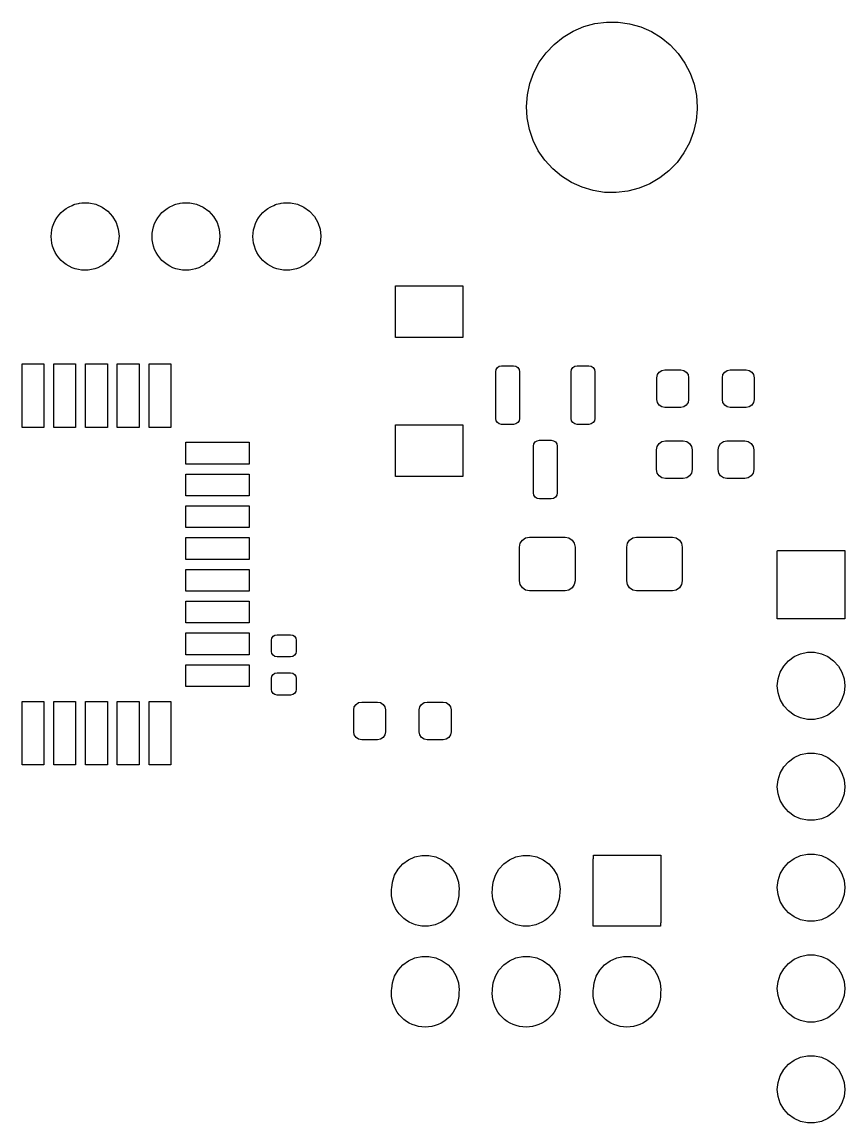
# Model space of a CAD drawing. Extents: x 118.7 to 162.7, y -127.5 to -81.6.
# Drawn here: x 142 to 162.72, y -109.32 to -81.6 of the extents above; entities that cross this region are included whole.
import ezdxf

# ---------------------------------------------------------------- set-up
doc = ezdxf.new("R2010")
doc.units = 0
doc.layers.add('BLACK', color=7, linetype='CONTINUOUS')

msp = doc.modelspace()

# ---------------------------------------------------------------- linework, layer by layer
at = {"layer": 'BLACK', "linetype": 'CONTINUOUS'}
for p, q in [((155.874, -81.8343), (156.143, -81.7196)), ((156.143, -81.7196), (156.425, -81.6424)), ((156.425, -81.6424), (156.715, -81.6042)), ((156.715, -81.6042), (157.007, -81.6058)), ((157.007, -81.6058), (157.297, -81.647)), ((157.297, -81.647), (157.578, -81.7271)), ((157.578, -81.7271), (157.846, -81.8447)), ((155.395, -82.1674), (155.623, -81.9845)), ((155.623, -81.9845), (155.874, -81.8343)), ((157.846, -81.8447), (158.095, -81.9975)), ((158.095, -81.9975), (158.322, -82.1827)), ((155.193, -82.3795), (155.395, -82.1674)), ((158.322, -82.1827), (158.521, -82.397)), ((155.023, -82.617), (155.193, -82.3795)), ((158.521, -82.397), (158.689, -82.6362)), ((154.785, -83.1502), (154.886, -82.8755)), ((154.886, -82.8755), (155.023, -82.617)), ((158.689, -82.6362), (158.823, -82.8961)), ((154.723, -83.4359), (154.785, -83.1502)), ((158.823, -82.8961), (158.921, -83.1718)), ((154.7, -83.7275), (154.723, -83.4359)), ((158.921, -83.1718), (158.98, -83.4582)), ((158.98, -83.4582), (159, -83.75)), ((154.717, -84.0195), (154.7, -83.7275)), ((159, -83.795), (158.974, -84.0863)), ((159, -83.75), (159, -83.795)), ((154.773, -84.3065), (154.717, -84.0195)), ((158.974, -84.0863), (158.908, -84.3714)), ((154.868, -84.5832), (154.773, -84.3065)), ((158.908, -84.3714), (158.805, -84.645)), ((154.999, -84.8444), (154.868, -84.5832)), ((158.805, -84.645), (158.665, -84.902)), ((155.165, -85.0855), (154.999, -84.8444)), ((155.362, -85.3018), (155.165, -85.0855)), ((158.665, -84.902), (158.492, -85.1377)), ((155.586, -85.4894), (155.362, -85.3018)), ((158.289, -85.3478), (158.058, -85.5282)), ((158.492, -85.1377), (158.289, -85.3478)), ((155.834, -85.6448), (155.586, -85.4894)), ((156.101, -85.7652), (155.834, -85.6448)), ((158.058, -85.5282), (157.806, -85.6758)), ((156.381, -85.8482), (156.101, -85.7652)), ((156.67, -85.8925), (156.381, -85.8482)), ((156.963, -85.8971), (156.67, -85.8925)), ((157.253, -85.8619), (156.963, -85.8971)), ((157.536, -85.7877), (157.253, -85.8619)), ((157.806, -85.6758), (157.536, -85.7877)), ((143.255, -86.2197), (143.303, -86.2024)), ((143.303, -86.2024), (143.327, -86.1916)), ((143.327, -86.1916), (143.366, -86.1833)), ((143.366, -86.1833), (143.414, -86.1713)), ((143.414, -86.1713), (143.442, -86.1671)), ((143.442, -86.1671), (143.501, -86.1547)), ((143.501, -86.1547), (143.679, -86.1547)), ((143.679, -86.1547), (143.853, -86.1916)), ((143.853, -86.1916), (144.015, -86.2639)), ((145.795, -86.2197), (145.843, -86.2024)), ((145.843, -86.2024), (145.867, -86.1916)), ((145.867, -86.1916), (145.906, -86.1833)), ((145.906, -86.1833), (145.954, -86.1713)), ((145.954, -86.1713), (145.982, -86.1671)), ((145.982, -86.1671), (146.041, -86.1547)), ((146.041, -86.1547), (146.219, -86.1547)), ((146.219, -86.1547), (146.393, -86.1916)), ((146.393, -86.1916), (146.555, -86.2639)), ((148.335, -86.2197), (148.383, -86.2024)), ((148.383, -86.2024), (148.407, -86.1916)), ((148.407, -86.1916), (148.446, -86.1833)), ((148.446, -86.1833), (148.494, -86.1713)), ((148.494, -86.1713), (148.522, -86.1671)), ((148.522, -86.1671), (148.581, -86.1547)), ((148.581, -86.1547), (148.759, -86.1547)), ((148.759, -86.1547), (148.933, -86.1916)), ((148.933, -86.1916), (149.095, -86.2639)), ((142.873, -86.5328), (142.923, -86.4658)), ((142.923, -86.4658), (142.979, -86.404)), ((142.979, -86.404), (143.041, -86.3479)), ((143.041, -86.3479), (143.108, -86.2982)), ((143.108, -86.2982), (143.164, -86.2643)), ((143.164, -86.2643), (143.165, -86.2639)), ((143.165, -86.2637), (143.179, -86.2554)), ((143.165, -86.2639), (143.165, -86.2637)), ((143.179, -86.2554), (143.255, -86.2197)), ((144.015, -86.2639), (144.159, -86.3683)), ((144.159, -86.3683), (144.278, -86.5004)), ((145.413, -86.5328), (145.463, -86.4658)), ((145.463, -86.4658), (145.519, -86.404)), ((145.519, -86.404), (145.581, -86.3479)), ((145.581, -86.3479), (145.648, -86.2982)), ((145.648, -86.2982), (145.704, -86.2643)), ((145.704, -86.2643), (145.705, -86.2639)), ((145.705, -86.2637), (145.719, -86.2554)), ((145.705, -86.2639), (145.705, -86.2637)), ((145.719, -86.2554), (145.795, -86.2197)), ((146.555, -86.2639), (146.699, -86.3683)), ((146.699, -86.3683), (146.818, -86.5004)), ((147.953, -86.5328), (148.003, -86.4658)), ((148.003, -86.4658), (148.059, -86.404)), ((148.059, -86.404), (148.121, -86.3479)), ((148.121, -86.3479), (148.188, -86.2982)), ((148.188, -86.2982), (148.244, -86.2643)), ((148.244, -86.2643), (148.245, -86.2639)), ((148.245, -86.2637), (148.259, -86.2554)), ((148.245, -86.2639), (148.245, -86.2637)), ((148.259, -86.2554), (148.335, -86.2197)), ((149.095, -86.2639), (149.239, -86.3683)), ((149.239, -86.3683), (149.358, -86.5004)), ((142.746, -86.8392), (142.767, -86.7583)), ((142.767, -86.7583), (142.795, -86.6797)), ((142.795, -86.6797), (142.83, -86.6043)), ((142.83, -86.6043), (142.873, -86.5328)), ((144.278, -86.5004), (144.367, -86.6543)), ((144.367, -86.6543), (144.421, -86.8233)), ((145.286, -86.8392), (145.307, -86.7583)), ((145.307, -86.7583), (145.335, -86.6797)), ((145.335, -86.6797), (145.37, -86.6043)), ((145.37, -86.6043), (145.413, -86.5328)), ((146.818, -86.5004), (146.907, -86.6543)), ((146.907, -86.6543), (146.961, -86.8233)), ((147.826, -86.8392), (147.847, -86.7583)), ((147.847, -86.7583), (147.875, -86.6797)), ((147.875, -86.6797), (147.91, -86.6043)), ((147.91, -86.6043), (147.953, -86.5328)), ((149.358, -86.5004), (149.447, -86.6543)), ((149.447, -86.6543), (149.501, -86.8233)), ((142.73, -87.005), (142.734, -86.9217)), ((142.734, -87.0883), (142.73, -87.005)), ((142.734, -86.9217), (142.746, -86.8392)), ((144.421, -86.8233), (144.44, -87)), ((144.44, -87), (144.421, -87.1767)), ((145.27, -87.005), (145.274, -86.9217)), ((145.274, -87.0883), (145.27, -87.005)), ((145.274, -86.9217), (145.286, -86.8392)), ((146.961, -86.8233), (146.98, -87)), ((146.98, -87), (146.961, -87.1767)), ((147.81, -87.005), (147.814, -86.9217)), ((147.814, -87.0883), (147.81, -87.005)), ((147.814, -86.9217), (147.826, -86.8392)), ((149.501, -86.8233), (149.52, -87)), ((149.52, -87), (149.501, -87.1767)), ((142.746, -87.1708), (142.734, -87.0883)), ((142.767, -87.2517), (142.746, -87.1708)), ((142.795, -87.3303), (142.767, -87.2517)), ((144.421, -87.1767), (144.367, -87.3457)), ((145.286, -87.1708), (145.274, -87.0883)), ((145.307, -87.2517), (145.286, -87.1708)), ((145.335, -87.3303), (145.307, -87.2517)), ((146.961, -87.1767), (146.907, -87.3457)), ((147.826, -87.1708), (147.814, -87.0883)), ((147.847, -87.2517), (147.826, -87.1708)), ((147.875, -87.3303), (147.847, -87.2517)), ((149.501, -87.1767), (149.447, -87.3457)), ((142.83, -87.4057), (142.795, -87.3303)), ((142.873, -87.4772), (142.83, -87.4057)), ((142.923, -87.5442), (142.873, -87.4772)), ((142.979, -87.606), (142.923, -87.5442)), ((144.278, -87.4996), (144.159, -87.6317)), ((144.367, -87.3457), (144.278, -87.4996)), ((145.37, -87.4057), (145.335, -87.3303)), ((145.413, -87.4772), (145.37, -87.4057)), ((145.463, -87.5442), (145.413, -87.4772)), ((145.519, -87.606), (145.463, -87.5442)), ((146.818, -87.4996), (146.699, -87.6317)), ((146.907, -87.3457), (146.818, -87.4996)), ((147.91, -87.4057), (147.875, -87.3303)), ((147.953, -87.4772), (147.91, -87.4057)), ((148.003, -87.5442), (147.953, -87.4772)), ((148.059, -87.606), (148.003, -87.5442)), ((149.358, -87.4996), (149.239, -87.6317)), ((149.447, -87.3457), (149.358, -87.4996)), ((143.041, -87.6621), (142.979, -87.606)), ((143.108, -87.7117), (143.041, -87.6621)), ((143.179, -87.7546), (143.108, -87.7117)), ((143.255, -87.7903), (143.179, -87.7546)), ((143.333, -87.8184), (143.255, -87.7903)), ((143.414, -87.8387), (143.333, -87.8184)), ((143.497, -87.8509), (143.414, -87.8387)), ((143.58, -87.855), (143.497, -87.8509)), ((143.663, -87.8509), (143.58, -87.855)), ((143.746, -87.8387), (143.663, -87.8509)), ((143.827, -87.8184), (143.746, -87.8387)), ((143.905, -87.7903), (143.827, -87.8184)), ((143.981, -87.7546), (143.905, -87.7903)), ((144.002, -87.7421), (143.981, -87.7546)), ((144.015, -87.7361), (144.002, -87.7421)), ((144.031, -87.7244), (144.015, -87.7361)), ((144.052, -87.7117), (144.031, -87.7244)), ((144.119, -87.6621), (144.052, -87.7117)), ((144.128, -87.6537), (144.119, -87.6621)), ((144.159, -87.6317), (144.128, -87.6537)), ((145.581, -87.6621), (145.519, -87.606)), ((145.648, -87.7117), (145.581, -87.6621)), ((145.719, -87.7546), (145.648, -87.7117)), ((145.795, -87.7903), (145.719, -87.7546)), ((145.873, -87.8184), (145.795, -87.7903)), ((145.954, -87.8387), (145.873, -87.8184)), ((146.037, -87.8509), (145.954, -87.8387)), ((146.12, -87.855), (146.037, -87.8509)), ((146.203, -87.8509), (146.12, -87.855)), ((146.286, -87.8387), (146.203, -87.8509)), ((146.367, -87.8184), (146.286, -87.8387)), ((146.445, -87.7903), (146.367, -87.8184)), ((146.521, -87.7546), (146.445, -87.7903)), ((146.542, -87.7421), (146.521, -87.7546)), ((146.555, -87.7361), (146.542, -87.7421)), ((146.571, -87.7244), (146.555, -87.7361)), ((146.592, -87.7117), (146.571, -87.7244)), ((146.659, -87.6621), (146.592, -87.7117)), ((146.668, -87.6537), (146.659, -87.6621)), ((146.699, -87.6317), (146.668, -87.6537)), ((148.121, -87.6621), (148.059, -87.606)), ((148.188, -87.7117), (148.121, -87.6621)), ((148.259, -87.7546), (148.188, -87.7117)), ((148.335, -87.7903), (148.259, -87.7546)), ((148.413, -87.8184), (148.335, -87.7903)), ((148.494, -87.8387), (148.413, -87.8184)), ((148.577, -87.8509), (148.494, -87.8387)), ((148.66, -87.855), (148.577, -87.8509)), ((148.743, -87.8509), (148.66, -87.855)), ((148.826, -87.8387), (148.743, -87.8509)), ((148.907, -87.8184), (148.826, -87.8387)), ((148.985, -87.7903), (148.907, -87.8184)), ((149.061, -87.7546), (148.985, -87.7903)), ((149.082, -87.7421), (149.061, -87.7546)), ((149.095, -87.7361), (149.082, -87.7421)), ((149.111, -87.7244), (149.095, -87.7361)), ((149.132, -87.7117), (149.111, -87.7244)), ((149.199, -87.6621), (149.132, -87.7117)), ((149.208, -87.6537), (149.199, -87.6621)), ((149.239, -87.6317), (149.208, -87.6537)), ((151.4, -89.55), (151.4, -88.25)), ((151.4, -88.25), (153.1, -88.25)), ((153.1, -88.25), (153.1, -89.55)), ((153.1, -89.55), (151.4, -89.55)), ((141.995, -91.81), (141.995, -90.21)), ((141.995, -90.21), (142.545, -90.21)), ((142.545, -90.21), (142.545, -91.81)), ((142.795, -91.81), (142.795, -90.21)), ((142.795, -90.21), (143.345, -90.21)), ((143.345, -90.21), (143.345, -91.81)), ((143.595, -91.81), (143.595, -90.21)), ((143.595, -90.21), (144.145, -90.21)), ((144.145, -90.21), (144.145, -91.81)), ((144.395, -91.81), (144.395, -90.21)), ((144.395, -90.21), (144.945, -90.21)), ((144.945, -90.21), (144.945, -91.81)), ((145.195, -91.81), (145.195, -90.21)), ((145.195, -90.21), (145.745, -90.21)), ((145.745, -90.21), (145.745, -91.81)), ((153.925, -90.4094), (153.936, -90.352)), ((153.936, -90.352), (153.969, -90.3033)), ((153.969, -90.3033), (154.017, -90.2708)), ((154.017, -90.2708), (154.075, -90.2594)), ((154.075, -90.2594), (154.375, -90.2594)), ((154.375, -90.2594), (154.432, -90.2708)), ((154.432, -90.2708), (154.481, -90.3033)), ((154.481, -90.3033), (154.513, -90.352)), ((154.513, -90.352), (154.525, -90.4094)), ((155.825, -90.4094), (155.836, -90.352)), ((155.836, -90.352), (155.869, -90.3033)), ((155.869, -90.3033), (155.917, -90.2708)), ((155.917, -90.2708), (155.975, -90.2594)), ((155.975, -90.2594), (156.275, -90.2594)), ((156.275, -90.2594), (156.332, -90.2708)), ((156.332, -90.2708), (156.381, -90.3033)), ((156.381, -90.3033), (156.413, -90.352)), ((156.413, -90.352), (156.425, -90.4094)), ((158.108, -90.3746), (158.185, -90.3594)), ((158.185, -90.3594), (158.585, -90.3594)), ((158.585, -90.3594), (158.661, -90.3746)), ((159.758, -90.3746), (159.835, -90.3594)), ((159.835, -90.3594), (160.235, -90.3594)), ((160.235, -90.3594), (160.311, -90.3746)), ((153.925, -91.5844), (153.925, -90.4094)), ((154.525, -90.4094), (154.525, -91.5844)), ((155.825, -91.5844), (155.825, -90.4094)), ((156.425, -90.4094), (156.425, -91.5844)), ((157.985, -90.5594), (158, -90.4829)), ((157.985, -91.1094), (157.985, -90.5594)), ((158, -90.4829), (158.043, -90.418)), ((158.043, -90.418), (158.108, -90.3746)), ((158.661, -90.3746), (158.726, -90.418)), ((158.726, -90.418), (158.77, -90.4829)), ((158.77, -90.4829), (158.785, -90.5594)), ((158.785, -90.5594), (158.785, -91.1094)), ((159.635, -90.5594), (159.65, -90.4829)), ((159.635, -91.1094), (159.635, -90.5594)), ((159.65, -90.4829), (159.693, -90.418)), ((159.693, -90.418), (159.758, -90.3746)), ((160.311, -90.3746), (160.376, -90.418)), ((160.376, -90.418), (160.42, -90.4829)), ((160.42, -90.4829), (160.435, -90.5594)), ((160.435, -90.5594), (160.435, -91.1094)), ((158, -91.1859), (157.985, -91.1094)), ((158.043, -91.2508), (158, -91.1859)), ((158.77, -91.1859), (158.726, -91.2508)), ((158.785, -91.1094), (158.77, -91.1859)), ((159.65, -91.1859), (159.635, -91.1094)), ((159.693, -91.2508), (159.65, -91.1859)), ((160.42, -91.1859), (160.376, -91.2508)), ((160.435, -91.1094), (160.42, -91.1859)), ((158.108, -91.2942), (158.043, -91.2508)), ((158.185, -91.3094), (158.108, -91.2942)), ((158.585, -91.3094), (158.185, -91.3094)), ((158.661, -91.2942), (158.585, -91.3094)), ((158.726, -91.2508), (158.661, -91.2942)), ((159.758, -91.2942), (159.693, -91.2508)), ((159.835, -91.3094), (159.758, -91.2942)), ((160.235, -91.3094), (159.835, -91.3094)), ((160.311, -91.2942), (160.235, -91.3094)), ((160.376, -91.2508), (160.311, -91.2942)), ((151.4, -93.05), (151.4, -91.75)), ((151.4, -91.75), (153.1, -91.75)), ((153.1, -91.75), (153.1, -93.05)), ((153.936, -91.6418), (153.925, -91.5844)), ((153.969, -91.6905), (153.936, -91.6418)), ((154.017, -91.723), (153.969, -91.6905)), ((154.075, -91.7344), (154.017, -91.723)), ((154.375, -91.7344), (154.075, -91.7344)), ((154.432, -91.723), (154.375, -91.7344)), ((154.481, -91.6905), (154.432, -91.723)), ((154.513, -91.6418), (154.481, -91.6905)), ((154.525, -91.5844), (154.513, -91.6418)), ((155.836, -91.6418), (155.825, -91.5844)), ((155.869, -91.6905), (155.836, -91.6418)), ((155.917, -91.723), (155.869, -91.6905)), ((155.975, -91.7344), (155.917, -91.723)), ((156.275, -91.7344), (155.975, -91.7344)), ((156.332, -91.723), (156.275, -91.7344)), ((156.381, -91.6905), (156.332, -91.723)), ((156.413, -91.6418), (156.381, -91.6905)), ((156.425, -91.5844), (156.413, -91.6418)), ((142.545, -91.81), (141.995, -91.81)), ((143.345, -91.81), (142.795, -91.81)), ((144.145, -91.81), (143.595, -91.81)), ((144.945, -91.81), (144.395, -91.81)), ((145.745, -91.81), (145.195, -91.81)), ((146.12, -92.735), (146.12, -92.185)), ((146.12, -92.185), (147.72, -92.185)), ((147.72, -92.185), (147.72, -92.735)), ((154.875, -92.2844), (154.886, -92.227)), ((154.875, -93.4594), (154.875, -92.2844)), ((154.886, -92.227), (154.919, -92.1783)), ((154.919, -92.1783), (154.967, -92.1458)), ((154.967, -92.1458), (155.025, -92.1344)), ((155.025, -92.1344), (155.325, -92.1344)), ((155.325, -92.1344), (155.382, -92.1458)), ((155.382, -92.1458), (155.431, -92.1783)), ((155.431, -92.1783), (155.463, -92.227)), ((155.463, -92.227), (155.475, -92.2844)), ((155.475, -92.2844), (155.475, -93.4594)), ((157.975, -92.3744), (157.992, -92.2883)), ((157.992, -92.2883), (158.041, -92.2153)), ((158.041, -92.2153), (158.114, -92.1665)), ((158.114, -92.1665), (158.2, -92.1494)), ((158.2, -92.1494), (158.65, -92.1494)), ((158.65, -92.1494), (158.736, -92.1665)), ((158.736, -92.1665), (158.809, -92.2153)), ((158.809, -92.2153), (158.858, -92.2883)), ((158.858, -92.2883), (158.875, -92.3744)), ((159.525, -92.3744), (159.542, -92.2883)), ((159.542, -92.2883), (159.591, -92.2153)), ((159.591, -92.2153), (159.664, -92.1665)), ((159.664, -92.1665), (159.75, -92.1494)), ((159.75, -92.1494), (160.2, -92.1494)), ((160.2, -92.1494), (160.286, -92.1665)), ((160.286, -92.1665), (160.359, -92.2153)), ((160.359, -92.2153), (160.408, -92.2883)), ((160.408, -92.2883), (160.425, -92.3744)), ((157.975, -92.8744), (157.975, -92.3744)), ((158.875, -92.3744), (158.875, -92.8744)), ((159.525, -92.8744), (159.525, -92.3744)), ((160.425, -92.3744), (160.425, -92.8744)), ((147.72, -92.735), (146.12, -92.735)), ((146.12, -93.535), (146.12, -92.985)), ((146.12, -92.985), (147.72, -92.985)), ((147.72, -92.985), (147.72, -93.535)), ((153.1, -93.05), (151.4, -93.05)), ((157.992, -92.9605), (157.975, -92.8744)), ((158.041, -93.0335), (157.992, -92.9605)), ((158.114, -93.0823), (158.041, -93.0335)), ((158.2, -93.0994), (158.114, -93.0823)), ((158.65, -93.0994), (158.2, -93.0994)), ((158.736, -93.0823), (158.65, -93.0994)), ((158.809, -93.0335), (158.736, -93.0823)), ((158.858, -92.9605), (158.809, -93.0335)), ((158.875, -92.8744), (158.858, -92.9605)), ((159.542, -92.9605), (159.525, -92.8744)), ((159.591, -93.0335), (159.542, -92.9605)), ((159.664, -93.0823), (159.591, -93.0335)), ((159.75, -93.0994), (159.664, -93.0823)), ((160.2, -93.0994), (159.75, -93.0994)), ((160.286, -93.0823), (160.2, -93.0994)), ((160.359, -93.0335), (160.286, -93.0823)), ((160.408, -92.9605), (160.359, -93.0335)), ((160.425, -92.8744), (160.408, -92.9605)), ((147.72, -93.535), (146.12, -93.535)), ((154.886, -93.5168), (154.875, -93.4594)), ((154.919, -93.5655), (154.886, -93.5168)), ((154.967, -93.598), (154.919, -93.5655)), ((155.025, -93.6094), (154.967, -93.598)), ((155.325, -93.6094), (155.025, -93.6094)), ((155.382, -93.598), (155.325, -93.6094)), ((155.431, -93.5655), (155.382, -93.598)), ((155.463, -93.5168), (155.431, -93.5655)), ((155.475, -93.4594), (155.463, -93.5168)), ((146.12, -94.335), (146.12, -93.785)), ((146.12, -93.785), (147.72, -93.785)), ((147.72, -93.785), (147.72, -94.335)), ((147.72, -94.335), (146.12, -94.335)), ((146.12, -95.135), (146.12, -94.585)), ((146.12, -94.585), (147.72, -94.585)), ((147.72, -94.585), (147.72, -95.135)), ((154.525, -94.8244), (154.544, -94.7287)), ((154.544, -94.7287), (154.598, -94.6476)), ((154.598, -94.6476), (154.679, -94.5934)), ((154.679, -94.5934), (154.775, -94.5744)), ((154.775, -94.5744), (155.675, -94.5744)), ((155.675, -94.5744), (155.77, -94.5934)), ((155.77, -94.5934), (155.852, -94.6476)), ((155.852, -94.6476), (155.906, -94.7287)), ((155.906, -94.7287), (155.925, -94.8244)), ((157.225, -94.8244), (157.244, -94.7287)), ((157.244, -94.7287), (157.298, -94.6476)), ((157.298, -94.6476), (157.379, -94.5934)), ((157.379, -94.5934), (157.475, -94.5744)), ((157.475, -94.5744), (158.375, -94.5744)), ((158.375, -94.5744), (158.47, -94.5934)), ((158.47, -94.5934), (158.552, -94.6476)), ((158.552, -94.6476), (158.606, -94.7287)), ((158.606, -94.7287), (158.625, -94.8244)), ((154.525, -95.6744), (154.525, -94.8244)), ((155.925, -94.8244), (155.925, -95.6744)), ((157.225, -95.6744), (157.225, -94.8244)), ((158.625, -94.8244), (158.625, -95.6744)), ((161.018, -96.6286), (161.018, -94.9286)), ((161.018, -94.9286), (161.023, -94.9286)), ((161.023, -94.9286), (161.023, -94.9136)), ((161.023, -94.9136), (162.723, -94.9136)), ((162.723, -94.9136), (162.723, -96.6136)), ((147.72, -95.135), (146.12, -95.135)), ((146.12, -95.935), (146.12, -95.385)), ((146.12, -95.385), (147.72, -95.385)), ((147.72, -95.385), (147.72, -95.935)), ((154.544, -95.7701), (154.525, -95.6744)), ((154.598, -95.8512), (154.544, -95.7701)), ((154.679, -95.9054), (154.598, -95.8512)), ((154.775, -95.9244), (154.679, -95.9054)), ((155.77, -95.9054), (155.675, -95.9244)), ((155.852, -95.8512), (155.77, -95.9054)), ((155.906, -95.7701), (155.852, -95.8512)), ((155.925, -95.6744), (155.906, -95.7701)), ((157.244, -95.7701), (157.225, -95.6744)), ((157.298, -95.8512), (157.244, -95.7701)), ((157.379, -95.9054), (157.298, -95.8512)), ((157.475, -95.9244), (157.379, -95.9054)), ((158.47, -95.9054), (158.375, -95.9244)), ((158.552, -95.8512), (158.47, -95.9054)), ((158.606, -95.7701), (158.552, -95.8512)), ((158.625, -95.6744), (158.606, -95.7701)), ((147.72, -95.935), (146.12, -95.935)), ((146.12, -96.735), (146.12, -96.185)), ((146.12, -96.185), (147.72, -96.185)), ((147.72, -96.185), (147.72, -96.735)), ((155.675, -95.9244), (154.775, -95.9244)), ((158.375, -95.9244), (157.475, -95.9244)), ((147.72, -96.735), (146.12, -96.735)), ((162.718, -96.6286), (161.018, -96.6286)), ((162.723, -96.6136), (162.718, -96.6136)), ((162.718, -96.6136), (162.718, -96.6286)), ((146.12, -97.535), (146.12, -96.985)), ((146.12, -96.985), (147.72, -96.985)), ((147.72, -96.985), (147.72, -97.535)), ((148.28, -97.17), (148.291, -97.1164)), ((148.28, -97.45), (148.28, -97.17)), ((148.291, -97.1164), (148.321, -97.071)), ((148.321, -97.071), (148.366, -97.0407)), ((148.366, -97.0407), (148.42, -97.03)), ((148.42, -97.03), (148.76, -97.03)), ((148.76, -97.03), (148.814, -97.0407)), ((148.814, -97.0407), (148.859, -97.071)), ((148.859, -97.071), (148.889, -97.1164)), ((148.889, -97.1164), (148.9, -97.17)), ((148.9, -97.17), (148.9, -97.45)), ((147.72, -97.535), (146.12, -97.535)), ((148.291, -97.5036), (148.28, -97.45)), ((148.321, -97.549), (148.291, -97.5036)), ((148.366, -97.5793), (148.321, -97.549)), ((148.859, -97.549), (148.814, -97.5793)), ((148.889, -97.5036), (148.859, -97.549)), ((148.9, -97.45), (148.889, -97.5036)), ((161.443, -97.5824), (161.605, -97.5102)), ((161.605, -97.5102), (161.779, -97.4732)), ((161.779, -97.4732), (161.957, -97.4732)), ((161.957, -97.4732), (162.131, -97.5102)), ((162.131, -97.5102), (162.293, -97.5824)), ((146.12, -98.335), (146.12, -97.785)), ((146.12, -97.785), (147.72, -97.785)), ((147.72, -97.785), (147.72, -98.335)), ((148.42, -97.59), (148.366, -97.5793)), ((148.76, -97.59), (148.42, -97.59)), ((148.814, -97.5793), (148.76, -97.59)), ((161.091, -97.9728), (161.18, -97.819)), ((161.18, -97.819), (161.299, -97.6869)), ((161.299, -97.6869), (161.443, -97.5824)), ((162.293, -97.5824), (162.437, -97.6869)), ((162.437, -97.6869), (162.556, -97.819)), ((162.556, -97.819), (162.644, -97.9728)), ((148.28, -98.13), (148.291, -98.0764)), ((148.291, -98.0764), (148.321, -98.031)), ((148.321, -98.031), (148.366, -98.0007)), ((148.366, -98.0007), (148.42, -97.99)), ((148.42, -97.99), (148.76, -97.99)), ((148.76, -97.99), (148.814, -98.0007)), ((148.814, -98.0007), (148.859, -98.031)), ((148.859, -98.031), (148.889, -98.0764)), ((148.889, -98.0764), (148.9, -98.13)), ((161.036, -98.1418), (161.091, -97.9728)), ((162.644, -97.9728), (162.699, -98.1418)), ((147.72, -98.335), (146.12, -98.335)), ((148.28, -98.41), (148.28, -98.13)), ((148.9, -98.13), (148.9, -98.41)), ((161.018, -98.3186), (161.036, -98.1418)), ((161.036, -98.4953), (161.018, -98.3186)), ((162.699, -98.1418), (162.718, -98.3186)), ((162.718, -98.3186), (162.699, -98.4953)), ((148.291, -98.4636), (148.28, -98.41)), ((148.321, -98.509), (148.291, -98.4636)), ((148.366, -98.5393), (148.321, -98.509)), ((148.42, -98.55), (148.366, -98.5393)), ((148.76, -98.55), (148.42, -98.55)), ((148.814, -98.5393), (148.76, -98.55)), ((148.859, -98.509), (148.814, -98.5393)), ((148.889, -98.4636), (148.859, -98.509)), ((148.9, -98.41), (148.889, -98.4636)), ((161.091, -98.6643), (161.036, -98.4953)), ((161.18, -98.8182), (161.091, -98.6643)), ((162.644, -98.6643), (162.556, -98.8182)), ((162.699, -98.4953), (162.644, -98.6643)), ((141.995, -100.31), (141.995, -98.71)), ((141.995, -98.71), (142.545, -98.71)), ((142.545, -98.71), (142.545, -100.31)), ((142.795, -100.31), (142.795, -98.71)), ((142.795, -98.71), (143.345, -98.71)), ((143.345, -98.71), (143.345, -100.31)), ((143.595, -100.31), (143.595, -98.71)), ((143.595, -98.71), (144.145, -98.71)), ((144.145, -98.71), (144.145, -100.31)), ((144.395, -100.31), (144.395, -98.71)), ((144.395, -98.71), (144.945, -98.71)), ((144.945, -98.71), (144.945, -100.31)), ((145.195, -100.31), (145.195, -98.71)), ((145.195, -98.71), (145.745, -98.71)), ((145.745, -98.71), (145.745, -100.31)), ((150.35, -98.925), (150.365, -98.8485)), ((150.35, -99.475), (150.35, -98.925)), ((150.365, -98.8485), (150.409, -98.7836)), ((150.409, -98.7836), (150.473, -98.7402)), ((150.473, -98.7402), (150.55, -98.725)), ((150.55, -98.725), (150.95, -98.725)), ((150.95, -98.725), (151.027, -98.7402)), ((151.027, -98.7402), (151.091, -98.7836)), ((151.091, -98.7836), (151.135, -98.8485)), ((151.135, -98.8485), (151.15, -98.925)), ((151.15, -98.925), (151.15, -99.475)), ((152, -98.925), (152.015, -98.8485)), ((152, -99.475), (152, -98.925)), ((152.015, -98.8485), (152.059, -98.7836)), ((152.059, -98.7836), (152.123, -98.7402)), ((152.123, -98.7402), (152.2, -98.725)), ((152.2, -98.725), (152.6, -98.725)), ((152.6, -98.725), (152.677, -98.7402)), ((152.677, -98.7402), (152.741, -98.7836)), ((152.741, -98.7836), (152.785, -98.8485)), ((152.785, -98.8485), (152.8, -98.925)), ((152.8, -98.925), (152.8, -99.475)), ((161.299, -98.9502), (161.18, -98.8182)), ((161.443, -99.0547), (161.299, -98.9502)), ((162.437, -98.9502), (162.293, -99.0547)), ((162.556, -98.8182), (162.437, -98.9502)), ((161.605, -99.127), (161.443, -99.0547)), ((161.779, -99.1639), (161.605, -99.127)), ((161.957, -99.1639), (161.779, -99.1639)), ((162.131, -99.127), (161.957, -99.1639)), ((162.293, -99.0547), (162.131, -99.127)), ((150.365, -99.5515), (150.35, -99.475)), ((151.15, -99.475), (151.135, -99.5515)), ((152.015, -99.5515), (152, -99.475)), ((152.8, -99.475), (152.785, -99.5515)), ((150.409, -99.6164), (150.365, -99.5515)), ((150.473, -99.6598), (150.409, -99.6164)), ((150.55, -99.675), (150.473, -99.6598)), ((150.95, -99.675), (150.55, -99.675)), ((151.027, -99.6598), (150.95, -99.675)), ((151.091, -99.6164), (151.027, -99.6598)), ((151.135, -99.5515), (151.091, -99.6164)), ((152.059, -99.6164), (152.015, -99.5515)), ((152.123, -99.6598), (152.059, -99.6164)), ((152.2, -99.675), (152.123, -99.6598)), ((152.6, -99.675), (152.2, -99.675)), ((152.677, -99.6598), (152.6, -99.675)), ((152.741, -99.6164), (152.677, -99.6598)), ((152.785, -99.5515), (152.741, -99.6164)), ((161.443, -100.122), (161.605, -100.05)), ((161.605, -100.05), (161.779, -100.013)), ((161.779, -100.013), (161.957, -100.013)), ((161.957, -100.013), (162.131, -100.05)), ((162.131, -100.05), (162.293, -100.122)), ((142.545, -100.31), (141.995, -100.31)), ((143.345, -100.31), (142.795, -100.31)), ((144.145, -100.31), (143.595, -100.31)), ((144.945, -100.31), (144.395, -100.31)), ((145.745, -100.31), (145.195, -100.31)), ((161.18, -100.359), (161.299, -100.227)), ((161.299, -100.227), (161.443, -100.122)), ((162.293, -100.122), (162.437, -100.227)), ((162.437, -100.227), (162.556, -100.359)), ((161.036, -100.682), (161.091, -100.513)), ((161.091, -100.513), (161.18, -100.359)), ((162.556, -100.359), (162.644, -100.513)), ((162.644, -100.513), (162.699, -100.682)), ((161.018, -100.859), (161.036, -100.682)), ((161.036, -101.035), (161.018, -100.859)), ((162.699, -100.682), (162.718, -100.859)), ((162.718, -100.859), (162.699, -101.035)), ((161.091, -101.204), (161.036, -101.035)), ((162.699, -101.035), (162.644, -101.204)), ((161.18, -101.358), (161.091, -101.204)), ((161.299, -101.49), (161.18, -101.358)), ((162.556, -101.358), (162.437, -101.49)), ((162.644, -101.204), (162.556, -101.358)), ((161.443, -101.595), (161.299, -101.49)), ((161.605, -101.667), (161.443, -101.595)), ((161.779, -101.704), (161.605, -101.667)), ((161.957, -101.704), (161.779, -101.704)), ((162.131, -101.667), (161.957, -101.704)), ((162.293, -101.595), (162.131, -101.667)), ((162.437, -101.49), (162.293, -101.595)), ((161.605, -102.59), (161.779, -102.553)), ((161.779, -102.553), (161.957, -102.553)), ((161.957, -102.553), (162.131, -102.59)), ((151.468, -102.934), (151.587, -102.802)), ((151.587, -102.802), (151.731, -102.698)), ((151.731, -102.698), (151.893, -102.626)), ((151.893, -102.626), (152.067, -102.589)), ((152.067, -102.589), (152.245, -102.589)), ((152.245, -102.589), (152.418, -102.626)), ((152.418, -102.626), (152.581, -102.698)), ((152.581, -102.698), (152.725, -102.802)), ((152.725, -102.802), (152.843, -102.934)), ((154.008, -102.934), (154.127, -102.802)), ((154.127, -102.802), (154.271, -102.698)), ((154.271, -102.698), (154.433, -102.626)), ((154.433, -102.626), (154.607, -102.589)), ((154.607, -102.589), (154.785, -102.589)), ((154.785, -102.589), (154.958, -102.626)), ((154.958, -102.626), (155.121, -102.698)), ((155.121, -102.698), (155.265, -102.802)), ((155.265, -102.802), (155.383, -102.934)), ((156.38, -104.37), (156.38, -102.67)), ((156.38, -102.67), (156.386, -102.67)), ((156.386, -102.67), (156.386, -102.584)), ((156.386, -102.584), (158.086, -102.584)), ((158.086, -102.584), (158.086, -104.284)), ((161.18, -102.899), (161.299, -102.767)), ((161.299, -102.767), (161.443, -102.662)), ((161.443, -102.662), (161.605, -102.59)), ((162.131, -102.59), (162.293, -102.662)), ((162.293, -102.662), (162.437, -102.767)), ((162.437, -102.767), (162.556, -102.899)), ((151.324, -103.257), (151.379, -103.088)), ((151.379, -103.088), (151.468, -102.934)), ((152.843, -102.934), (152.932, -103.088)), ((152.932, -103.088), (152.987, -103.257)), ((153.864, -103.257), (153.919, -103.088)), ((153.919, -103.088), (154.008, -102.934)), ((155.383, -102.934), (155.472, -103.088)), ((155.472, -103.088), (155.527, -103.257)), ((161.036, -103.222), (161.091, -103.053)), ((161.091, -103.053), (161.18, -102.899)), ((162.556, -102.899), (162.644, -103.053)), ((162.644, -103.053), (162.699, -103.222)), ((151.309, -103.404), (151.324, -103.257)), ((152.987, -103.257), (153.006, -103.434)), ((153.849, -103.404), (153.864, -103.257)), ((155.527, -103.257), (155.546, -103.434)), ((161.018, -103.399), (161.036, -103.222)), ((162.699, -103.222), (162.718, -103.399)), ((151.3, -103.52), (151.304, -103.437)), ((151.304, -103.603), (151.3, -103.52)), ((151.304, -103.437), (151.309, -103.404)), ((151.316, -103.686), (151.304, -103.603)), ((152.996, -103.603), (152.984, -103.686)), ((153, -103.52), (152.996, -103.603)), ((153.006, -103.434), (152.999, -103.499)), ((152.999, -103.499), (153, -103.52)), ((153.84, -103.52), (153.844, -103.437)), ((153.844, -103.603), (153.84, -103.52)), ((153.844, -103.437), (153.849, -103.404)), ((153.856, -103.686), (153.844, -103.603)), ((155.536, -103.603), (155.524, -103.686)), ((155.54, -103.52), (155.536, -103.603)), ((155.546, -103.434), (155.539, -103.499)), ((155.539, -103.499), (155.54, -103.52)), ((161.036, -103.575), (161.018, -103.399)), ((161.091, -103.744), (161.036, -103.575)), ((162.699, -103.575), (162.644, -103.744)), ((162.718, -103.399), (162.699, -103.575)), ((151.337, -103.767), (151.316, -103.686)), ((151.365, -103.845), (151.337, -103.767)), ((151.4, -103.921), (151.365, -103.845)), ((151.443, -103.992), (151.4, -103.921)), ((152.9, -103.921), (152.857, -103.992)), ((152.935, -103.845), (152.9, -103.921)), ((152.963, -103.767), (152.935, -103.845)), ((152.984, -103.686), (152.963, -103.767)), ((153.877, -103.767), (153.856, -103.686)), ((153.905, -103.845), (153.877, -103.767)), ((153.94, -103.921), (153.905, -103.845)), ((153.983, -103.992), (153.94, -103.921)), ((155.44, -103.921), (155.397, -103.992)), ((155.475, -103.845), (155.44, -103.921)), ((155.503, -103.767), (155.475, -103.845)), ((155.524, -103.686), (155.503, -103.767)), ((161.18, -103.898), (161.091, -103.744)), ((161.299, -104.03), (161.18, -103.898)), ((162.556, -103.898), (162.437, -104.03)), ((162.644, -103.744), (162.556, -103.898)), ((151.493, -104.059), (151.443, -103.992)), ((151.549, -104.121), (151.493, -104.059)), ((151.611, -104.177), (151.549, -104.121)), ((151.678, -104.227), (151.611, -104.177)), ((152.689, -104.177), (152.622, -104.227)), ((152.751, -104.121), (152.689, -104.177)), ((152.807, -104.059), (152.751, -104.121)), ((152.857, -103.992), (152.807, -104.059)), ((154.033, -104.059), (153.983, -103.992)), ((154.089, -104.121), (154.033, -104.059)), ((154.151, -104.177), (154.089, -104.121)), ((154.218, -104.227), (154.151, -104.177)), ((155.229, -104.177), (155.162, -104.227)), ((155.291, -104.121), (155.229, -104.177)), ((155.347, -104.059), (155.291, -104.121)), ((155.397, -103.992), (155.347, -104.059)), ((161.443, -104.135), (161.299, -104.03)), ((161.605, -104.207), (161.443, -104.135)), ((161.779, -104.244), (161.605, -104.207)), ((162.131, -104.207), (161.957, -104.244)), ((162.293, -104.135), (162.131, -104.207)), ((162.437, -104.03), (162.293, -104.135)), ((151.749, -104.27), (151.678, -104.227)), ((151.825, -104.305), (151.749, -104.27)), ((151.903, -104.333), (151.825, -104.305)), ((151.984, -104.354), (151.903, -104.333)), ((152.067, -104.366), (151.984, -104.354)), ((152.15, -104.37), (152.067, -104.366)), ((152.233, -104.366), (152.15, -104.37)), ((152.316, -104.354), (152.233, -104.366)), ((152.397, -104.333), (152.316, -104.354)), ((152.475, -104.305), (152.397, -104.333)), ((152.551, -104.27), (152.475, -104.305)), ((152.622, -104.227), (152.551, -104.27)), ((154.289, -104.27), (154.218, -104.227)), ((154.365, -104.305), (154.289, -104.27)), ((154.443, -104.333), (154.365, -104.305)), ((154.524, -104.354), (154.443, -104.333)), ((154.607, -104.366), (154.524, -104.354)), ((154.69, -104.37), (154.607, -104.366)), ((154.773, -104.366), (154.69, -104.37)), ((154.856, -104.354), (154.773, -104.366)), ((154.937, -104.333), (154.856, -104.354)), ((155.015, -104.305), (154.937, -104.333)), ((155.091, -104.27), (155.015, -104.305)), ((155.162, -104.227), (155.091, -104.27)), ((158.08, -104.37), (156.38, -104.37)), ((158.086, -104.284), (158.08, -104.284)), ((158.08, -104.284), (158.08, -104.37)), ((161.957, -104.244), (161.779, -104.244)), ((151.587, -105.342), (151.731, -105.238)), ((151.731, -105.238), (151.893, -105.166)), ((151.893, -105.166), (152.067, -105.129)), ((152.067, -105.129), (152.245, -105.129)), ((152.245, -105.129), (152.418, -105.166)), ((152.418, -105.166), (152.581, -105.238)), ((152.581, -105.238), (152.725, -105.342)), ((154.127, -105.342), (154.271, -105.238)), ((154.271, -105.238), (154.433, -105.166)), ((154.433, -105.166), (154.607, -105.129)), ((154.607, -105.129), (154.785, -105.129)), ((154.785, -105.129), (154.958, -105.166)), ((154.958, -105.166), (155.121, -105.238)), ((155.121, -105.238), (155.265, -105.342)), ((156.667, -105.342), (156.811, -105.238)), ((156.811, -105.238), (156.973, -105.166)), ((156.973, -105.166), (157.147, -105.129)), ((157.147, -105.129), (157.325, -105.129)), ((157.325, -105.129), (157.498, -105.166)), ((157.498, -105.166), (157.661, -105.238)), ((157.661, -105.238), (157.805, -105.342)), ((161.18, -105.439), (161.299, -105.307)), ((161.299, -105.307), (161.443, -105.202)), ((161.443, -105.202), (161.605, -105.13)), ((161.605, -105.13), (161.779, -105.093)), ((161.779, -105.093), (161.957, -105.093)), ((161.957, -105.093), (162.131, -105.13)), ((162.131, -105.13), (162.293, -105.202)), ((162.293, -105.202), (162.437, -105.307)), ((162.437, -105.307), (162.556, -105.439)), ((151.379, -105.628), (151.468, -105.474)), ((151.468, -105.474), (151.587, -105.342)), ((152.725, -105.342), (152.843, -105.474)), ((152.843, -105.474), (152.932, -105.628)), ((153.919, -105.628), (154.008, -105.474)), ((154.008, -105.474), (154.127, -105.342)), ((155.265, -105.342), (155.383, -105.474)), ((155.383, -105.474), (155.472, -105.628)), ((156.459, -105.628), (156.548, -105.474)), ((156.548, -105.474), (156.667, -105.342)), ((157.805, -105.342), (157.923, -105.474)), ((157.923, -105.474), (158.012, -105.628)), ((161.036, -105.762), (161.091, -105.593)), ((161.091, -105.593), (161.18, -105.439)), ((162.556, -105.439), (162.644, -105.593)), ((162.644, -105.593), (162.699, -105.762)), ((151.309, -105.944), (151.324, -105.797)), ((151.324, -105.797), (151.379, -105.628)), ((152.932, -105.628), (152.987, -105.797)), ((152.987, -105.797), (153.006, -105.974)), ((153.849, -105.944), (153.864, -105.797)), ((153.864, -105.797), (153.919, -105.628)), ((155.472, -105.628), (155.527, -105.797)), ((155.527, -105.797), (155.546, -105.974)), ((156.389, -105.944), (156.404, -105.797)), ((156.404, -105.797), (156.459, -105.628)), ((158.012, -105.628), (158.067, -105.797)), ((158.067, -105.797), (158.086, -105.974)), ((161.018, -105.939), (161.036, -105.762)), ((162.699, -105.762), (162.718, -105.939)), ((151.3, -106.06), (151.304, -105.977)), ((151.304, -106.143), (151.3, -106.06)), ((151.304, -105.977), (151.309, -105.944)), ((151.316, -106.226), (151.304, -106.143)), ((152.996, -106.143), (152.984, -106.226)), ((153, -106.06), (152.996, -106.143)), ((153.006, -105.974), (152.999, -106.039)), ((152.999, -106.039), (153, -106.06)), ((153.84, -106.06), (153.844, -105.977)), ((153.844, -106.143), (153.84, -106.06)), ((153.844, -105.977), (153.849, -105.944)), ((153.856, -106.226), (153.844, -106.143)), ((155.536, -106.143), (155.524, -106.226)), ((155.54, -106.06), (155.536, -106.143)), ((155.546, -105.974), (155.539, -106.039)), ((155.539, -106.039), (155.54, -106.06)), ((156.38, -106.06), (156.384, -105.977)), ((156.384, -106.143), (156.38, -106.06)), ((156.384, -105.977), (156.389, -105.944)), ((156.396, -106.226), (156.384, -106.143)), ((158.076, -106.143), (158.064, -106.226)), ((158.08, -106.06), (158.076, -106.143)), ((158.086, -105.974), (158.079, -106.039)), ((158.079, -106.039), (158.08, -106.06)), ((161.036, -106.115), (161.018, -105.939)), ((161.091, -106.284), (161.036, -106.115)), ((162.699, -106.115), (162.644, -106.284)), ((162.718, -105.939), (162.699, -106.115)), ((151.337, -106.307), (151.316, -106.226)), ((151.365, -106.385), (151.337, -106.307)), ((151.4, -106.461), (151.365, -106.385)), ((152.935, -106.385), (152.9, -106.461)), ((152.963, -106.307), (152.935, -106.385)), ((152.984, -106.226), (152.963, -106.307)), ((153.877, -106.307), (153.856, -106.226)), ((153.905, -106.385), (153.877, -106.307)), ((153.94, -106.461), (153.905, -106.385)), ((155.475, -106.385), (155.44, -106.461)), ((155.503, -106.307), (155.475, -106.385)), ((155.524, -106.226), (155.503, -106.307)), ((156.417, -106.307), (156.396, -106.226)), ((156.445, -106.385), (156.417, -106.307)), ((156.48, -106.461), (156.445, -106.385)), ((158.015, -106.385), (157.98, -106.461)), ((158.043, -106.307), (158.015, -106.385)), ((158.064, -106.226), (158.043, -106.307)), ((161.18, -106.438), (161.091, -106.284)), ((161.299, -106.57), (161.18, -106.438)), ((162.556, -106.438), (162.437, -106.57)), ((162.644, -106.284), (162.556, -106.438)), ((151.443, -106.532), (151.4, -106.461)), ((151.493, -106.599), (151.443, -106.532)), ((151.549, -106.661), (151.493, -106.599)), ((151.611, -106.717), (151.549, -106.661)), ((151.678, -106.767), (151.611, -106.717)), ((152.689, -106.717), (152.622, -106.767)), ((152.751, -106.661), (152.689, -106.717)), ((152.807, -106.599), (152.751, -106.661)), ((152.857, -106.532), (152.807, -106.599)), ((152.9, -106.461), (152.857, -106.532)), ((153.983, -106.532), (153.94, -106.461)), ((154.033, -106.599), (153.983, -106.532)), ((154.089, -106.661), (154.033, -106.599)), ((154.151, -106.717), (154.089, -106.661)), ((154.218, -106.767), (154.151, -106.717)), ((155.229, -106.717), (155.162, -106.767)), ((155.291, -106.661), (155.229, -106.717)), ((155.347, -106.599), (155.291, -106.661)), ((155.397, -106.532), (155.347, -106.599)), ((155.44, -106.461), (155.397, -106.532)), ((156.523, -106.532), (156.48, -106.461)), ((156.573, -106.599), (156.523, -106.532)), ((156.629, -106.661), (156.573, -106.599)), ((156.691, -106.717), (156.629, -106.661)), ((156.758, -106.767), (156.691, -106.717)), ((157.769, -106.717), (157.702, -106.767)), ((157.831, -106.661), (157.769, -106.717)), ((157.887, -106.599), (157.831, -106.661)), ((157.937, -106.532), (157.887, -106.599)), ((157.98, -106.461), (157.937, -106.532)), ((161.443, -106.675), (161.299, -106.57)), ((161.605, -106.747), (161.443, -106.675)), ((162.293, -106.675), (162.131, -106.747)), ((162.437, -106.57), (162.293, -106.675)), ((151.749, -106.81), (151.678, -106.767)), ((151.825, -106.845), (151.749, -106.81)), ((151.903, -106.873), (151.825, -106.845)), ((151.984, -106.894), (151.903, -106.873)), ((152.067, -106.906), (151.984, -106.894)), ((152.15, -106.91), (152.067, -106.906)), ((152.233, -106.906), (152.15, -106.91)), ((152.316, -106.894), (152.233, -106.906)), ((152.397, -106.873), (152.316, -106.894)), ((152.475, -106.845), (152.397, -106.873)), ((152.551, -106.81), (152.475, -106.845)), ((152.622, -106.767), (152.551, -106.81)), ((154.289, -106.81), (154.218, -106.767)), ((154.365, -106.845), (154.289, -106.81)), ((154.443, -106.873), (154.365, -106.845)), ((154.524, -106.894), (154.443, -106.873)), ((154.607, -106.906), (154.524, -106.894)), ((154.69, -106.91), (154.607, -106.906)), ((154.773, -106.906), (154.69, -106.91)), ((154.856, -106.894), (154.773, -106.906)), ((154.937, -106.873), (154.856, -106.894)), ((155.015, -106.845), (154.937, -106.873)), ((155.091, -106.81), (155.015, -106.845)), ((155.162, -106.767), (155.091, -106.81)), ((156.829, -106.81), (156.758, -106.767)), ((156.905, -106.845), (156.829, -106.81)), ((156.983, -106.873), (156.905, -106.845)), ((157.064, -106.894), (156.983, -106.873)), ((157.147, -106.906), (157.064, -106.894)), ((157.23, -106.91), (157.147, -106.906)), ((157.313, -106.906), (157.23, -106.91)), ((157.396, -106.894), (157.313, -106.906)), ((157.477, -106.873), (157.396, -106.894)), ((157.555, -106.845), (157.477, -106.873)), ((157.631, -106.81), (157.555, -106.845)), ((157.702, -106.767), (157.631, -106.81)), ((161.779, -106.784), (161.605, -106.747)), ((161.957, -106.784), (161.779, -106.784)), ((162.131, -106.747), (161.957, -106.784)), ((161.299, -107.847), (161.443, -107.742)), ((161.443, -107.742), (161.605, -107.67)), ((161.605, -107.67), (161.779, -107.633)), ((161.779, -107.633), (161.957, -107.633)), ((161.957, -107.633), (162.131, -107.67)), ((162.131, -107.67), (162.293, -107.742)), ((162.293, -107.742), (162.437, -107.847)), ((161.091, -108.133), (161.18, -107.979)), ((161.18, -107.979), (161.299, -107.847)), ((162.437, -107.847), (162.556, -107.979)), ((162.556, -107.979), (162.644, -108.133)), ((161.018, -108.479), (161.036, -108.302)), ((161.036, -108.302), (161.091, -108.133)), ((162.644, -108.133), (162.699, -108.302)), ((162.699, -108.302), (162.718, -108.479)), ((161.036, -108.655), (161.018, -108.479)), ((161.091, -108.824), (161.036, -108.655)), ((162.699, -108.655), (162.644, -108.824)), ((162.718, -108.479), (162.699, -108.655)), ((161.18, -108.978), (161.091, -108.824)), ((162.644, -108.824), (162.556, -108.978)), ((161.299, -109.11), (161.18, -108.978)), ((161.443, -109.215), (161.299, -109.11)), ((161.605, -109.287), (161.443, -109.215)), ((162.293, -109.215), (162.131, -109.287)), ((162.437, -109.11), (162.293, -109.215)), ((162.556, -108.978), (162.437, -109.11)), ((161.779, -109.324), (161.605, -109.287)), ((161.957, -109.324), (161.779, -109.324)), ((162.131, -109.287), (161.957, -109.324))]:
    msp.add_line(p, q, dxfattribs=at)

doc.saveas('drawing.dxf')
